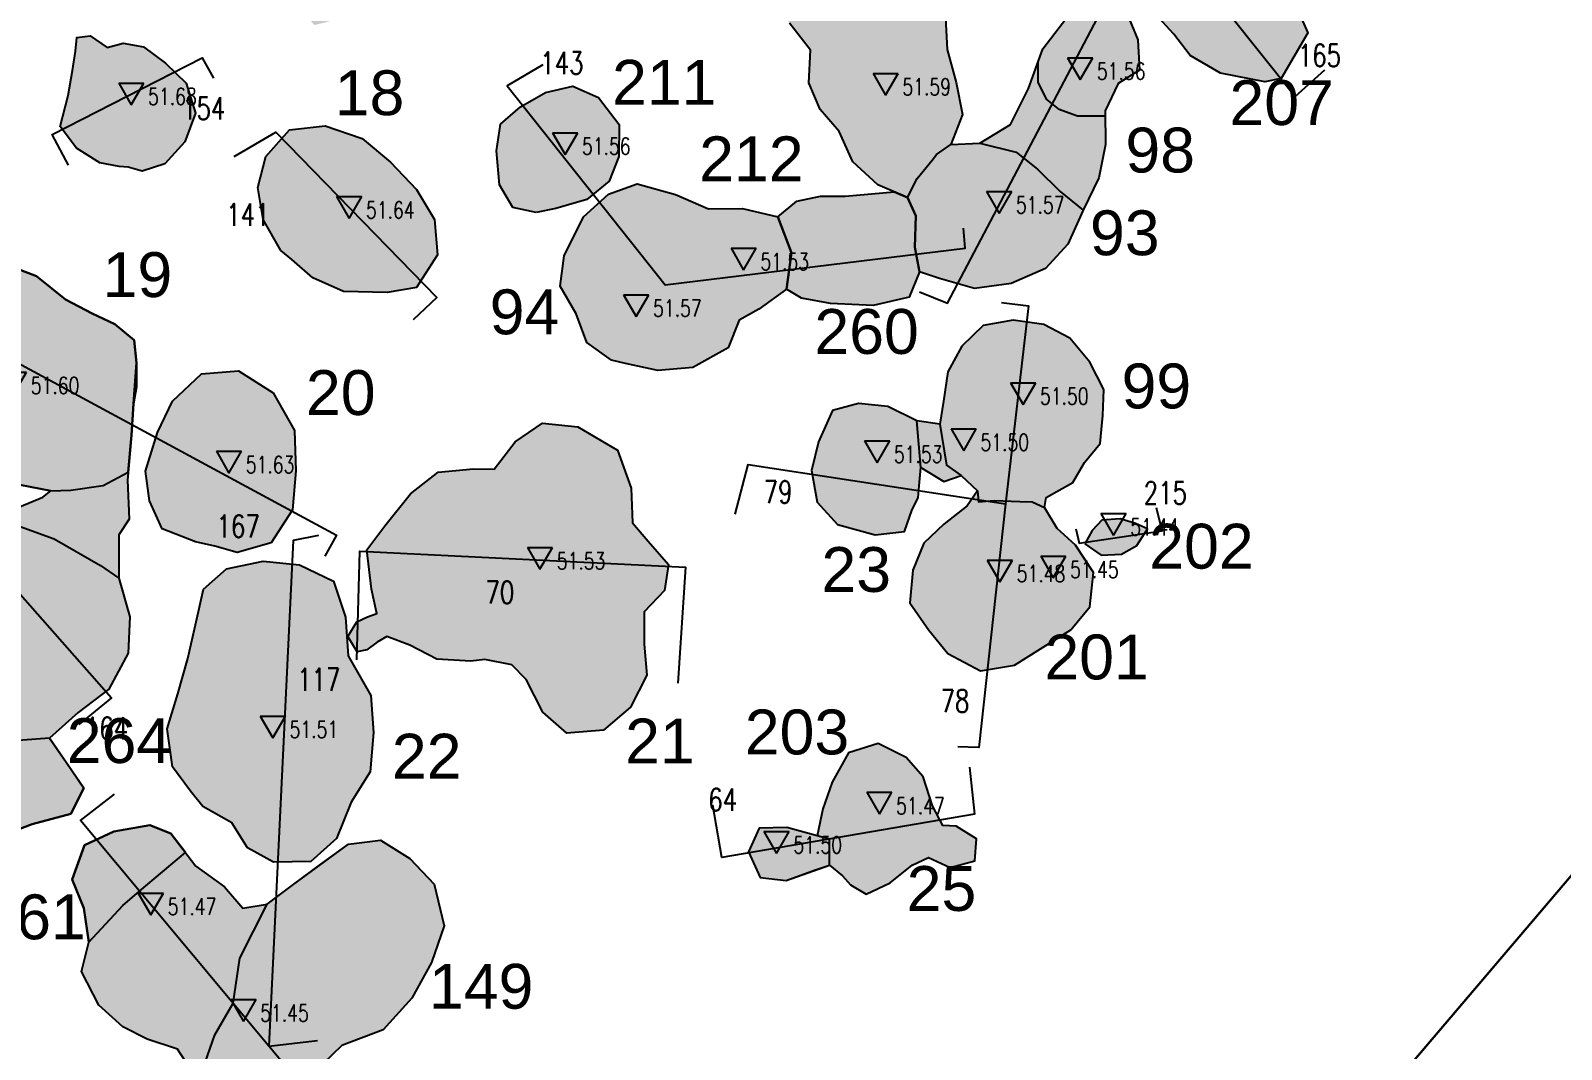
# Model space of a CAD drawing. Header units: millimetres. Extents: x 4462692 to 4462814, y 5793999 to 5794154.
# Drawn here: x 4462763.55 to 4462777.22, y 5794125.68 to 5794134.77 of the extents above; entities that cross this region are included whole.
import ezdxf

# ---------------------------------------------------------------- set-up
doc = ezdxf.new("R2010")
doc.units = ezdxf.units.MM
for name, color, linetype in [('00ProfilNr', 5, 'Continuous'), ('Befunde', 36, 'Continuous'), ('Befundnummern', 36, 'Continuous'), ('Flächengrenzen', 1, 'Continuous'), ('Gruben', 252, 'Continuous'), ('HÖHEN', 7, 'Continuous'), ('Pfosten', 254, 'Continuous'), ('Profile', 160, 'Continuous')]:
    doc.layers.add(name, color=color, linetype=linetype)
doc.styles.add('ROMANS', font='ROMANS.shx', dxfattribs={"width": 0.75})
doc.styles.get("Standard").update_dxf_attribs({"font": 'arial.ttf'})

# ---------------------------------------------------------------- blocks, each defined once
blk = doc.blocks.new('HP_FERTIG_OBERKANTE')
for p, q in [((-0.075, 0.1299), (0.075, 0.1299)), ((-0.075, 0.1299), (0, 0)), ((0, 0), (0.075, 0.1299))]:
    blk.add_line(p, q)
at = {"style": 'ROMANS', "width": 0.75}
blk.add_attdef('HÖHE', (0.1, 0), '', height=0.1, dxfattribs=at)

msp = doc.modelspace()

# ---------------------------------------------------------------- hatches: boundary and pattern name
at = {"layer": 'Gruben'}
h = msp.add_hatch(color=256, dxfattribs=at)
h.dxf.hatch_style = 1
h.paths.add_polyline_path([(4462764.343, 5794133.556), (4462764.17, 5794133.589), (4462763.962, 5794133.719), (4462763.816, 5794133.912), (4462763.887, 5794134.188), (4462763.925, 5794134.413), (4462763.952, 5794134.584), (4462763.965, 5794134.706), (4462764.083, 5794134.72), (4462764.236, 5794134.617), (4462764.378, 5794134.655), (4462764.559, 5794134.623), (4462764.756, 5794134.476), (4462764.94, 5794134.299), (4462765.025, 5794134.032), (4462764.929, 5794133.775), (4462764.749, 5794133.579), (4462764.547, 5794133.513), (4462764.424, 5794133.55)])
h.paths.add_polyline_path([(4462765.656, 5794135.146), (4462765.416, 5794135.224), (4462765.26, 5794135.398), (4462765.192, 5794135.73), (4462765.144, 5794136.126), (4462765.24, 5794136.44), (4462765.451, 5794136.658), (4462765.728, 5794136.804), (4462766.048, 5794136.874), (4462766.365, 5794136.881), (4462766.688, 5794136.745), (4462766.855, 5794136.483), (4462766.993, 5794136.263), (4462766.856, 5794136.022), (4462766.538, 5794135.908), (4462766.452, 5794135.733), (4462766.641, 5794135.507), (4462766.783, 5794135.357), (4462766.576, 5794135.066), (4462766.362, 5794134.887), (4462766.087, 5794134.817), (4462765.857, 5794135.061)])
h.paths.add_polyline_path([(4462764.757, 5794137.115), (4462764.48, 5794137.183), (4462764.197, 5794137.293), (4462763.98, 5794137.425), (4462764.062, 5794137.627), (4462764.079, 5794137.886), (4462764.279, 5794138.135), (4462764.542, 5794138.187), (4462764.702, 5794138.391), (4462764.945, 5794138.359), (4462765.198, 5794138.158), (4462765.385, 5794138.244), (4462765.479, 5794138.113), (4462765.464, 5794137.862), (4462765.704, 5794137.953), (4462765.877, 5794137.841), (4462765.936, 5794137.593), (4462765.768, 5794137.487), (4462765.486, 5794137.408), (4462765.268, 5794137.203), (4462765.075, 5794137.052), (4462764.857, 5794137.088)])
h.paths.add_polyline_path([(4462768.064, 5794133.146), (4462767.857, 5794133.191), (4462767.737, 5794133.393), (4462767.71, 5794133.694), (4462767.747, 5794133.932), (4462767.926, 5794134.087), (4462768.148, 5794134.216), (4462768.393, 5794134.272), (4462768.621, 5794134.17), (4462768.806, 5794133.931), (4462768.802, 5794133.646), (4462768.716, 5794133.424), (4462768.517, 5794133.261), (4462768.239, 5794133.182)])
h.paths.add_polyline_path([(4462768.736, 5794131.829), (4462768.517, 5794131.986), (4462768.421, 5794132.241), (4462768.279, 5794132.489), (4462768.314, 5794132.759), (4462768.488, 5794133.105), (4462768.711, 5794133.31), (4462768.966, 5794133.401), (4462769.308, 5794133.307), (4462769.604, 5794133.177), (4462769.908, 5794133.181), (4462770.222, 5794133.107), (4462770.345, 5794132.786), (4462770.298, 5794132.462), (4462770.053, 5794132.283), (4462769.876, 5794132.184), (4462769.78, 5794131.938), (4462769.464, 5794131.762), (4462769.151, 5794131.737), (4462768.863, 5794131.797)])
h.paths.add_polyline_path([(4462770.222, 5794133.107), (4462770.393, 5794133.246), (4462770.604, 5794133.29), (4462770.823, 5794133.29), (4462771.26, 5794133.33), (4462771.378, 5794133.28), (4462771.455, 5794133.116), (4462771.445, 5794132.835), (4462771.486, 5794132.615), (4462771.394, 5794132.389), (4462771.072, 5794132.315), (4462770.693, 5794132.332), (4462770.432, 5794132.38), (4462770.298, 5794132.462), (4462770.345, 5794132.786)])
h = msp.add_hatch(color=256, dxfattribs=at)
h.dxf.hatch_style = 1
h.paths.add_polyline_path([(4462773.758, 5794134.735), (4462773.554, 5794134.957), (4462773.434, 5794135.226), (4462773.345, 5794135.538), (4462773.163, 5794135.748), (4462772.962, 5794135.929), (4462772.927, 5794136.221), (4462773.014, 5794136.57), (4462773.188, 5794136.855), (4462773.392, 5794137.133), (4462773.588, 5794137.288), (4462773.834, 5794137.249), (4462773.911, 5794136.991), (4462773.837, 5794136.66), (4462773.72, 5794136.393), (4462773.632, 5794136.105), (4462773.584, 5794135.886), (4462773.835, 5794135.803), (4462774.114, 5794135.721), (4462774.368, 5794135.642), (4462774.684, 5794135.35), (4462774.952, 5794134.748), (4462774.714, 5794134.339), (4462774.568, 5794134.311), (4462774.174, 5794134.389), (4462773.902, 5794134.545)])
h = msp.add_hatch(color=256, dxfattribs=at)
h.dxf.hatch_style = 1
h.paths.add_polyline_path([(4462771.378, 5794133.28), (4462771.467, 5794133.448), (4462771.599, 5794133.613), (4462771.637, 5794133.661), (4462771.765, 5794133.751), (4462772.024, 5794133.762), (4462772.35, 5794133.683), (4462772.54, 5794133.533), (4462772.742, 5794133.332), (4462772.946, 5794133.167), (4462772.809, 5794132.864), (4462772.611, 5794132.645), (4462772.304, 5794132.511), (4462771.977, 5794132.466), (4462771.664, 5794132.555), (4462771.486, 5794132.615), (4462771.469, 5794132.709), (4462771.445, 5794132.835), (4462771.455, 5794133.116)], flags=17)
h.paths.add_polyline_path([(4462771.378, 5794133.28), (4462771.116, 5794133.391), (4462770.892, 5794133.596), (4462770.77, 5794133.867), (4462770.599, 5794134.063), (4462770.499, 5794134.302), (4462770.515, 5794134.592), (4462770.326, 5794134.834), (4462770.2, 5794135.003), (4462770.324, 5794135.273), (4462770.589, 5794135.409), (4462770.884, 5794135.502), (4462771.159, 5794135.469), (4462771.491, 5794135.32), (4462771.665, 5794135.219), (4462771.72, 5794134.881), (4462771.733, 5794134.6), (4462771.813, 5794134.305), (4462771.87, 5794134.019), (4462771.765, 5794133.751), (4462772.024, 5794133.762), (4462772.298, 5794133.931), (4462772.459, 5794134.25), (4462772.588, 5794134.605), (4462772.801, 5794134.885), (4462773.061, 5794135.14), (4462773.323, 5794134.959), (4462773.434, 5794134.686), (4462773.449, 5794134.414), (4462773.261, 5794134.297), (4462773.144, 5794134.051), (4462773.146, 5794133.751), (4462773.087, 5794133.454), (4462772.946, 5794133.167), (4462772.809, 5794132.864), (4462772.611, 5794132.645), (4462772.304, 5794132.511), (4462771.977, 5794132.466), (4462771.664, 5794132.555), (4462771.486, 5794132.615), (4462771.445, 5794132.835), (4462771.455, 5794133.116)])
h = msp.add_hatch(color=256, dxfattribs=at)
h.dxf.hatch_style = 1
h.paths.add_polyline_path([(4462771.378, 5794133.28), (4462771.467, 5794133.448), (4462771.599, 5794133.613), (4462771.637, 5794133.661), (4462771.765, 5794133.751), (4462772.024, 5794133.762), (4462772.35, 5794133.683), (4462772.54, 5794133.533), (4462772.742, 5794133.332), (4462772.946, 5794133.167), (4462772.809, 5794132.864), (4462772.611, 5794132.645), (4462772.304, 5794132.511), (4462771.977, 5794132.466), (4462771.664, 5794132.555), (4462771.486, 5794132.615), (4462771.469, 5794132.709), (4462771.445, 5794132.835), (4462771.455, 5794133.116)], flags=17)
h.paths.add_polyline_path([(4462771.378, 5794133.28), (4462771.116, 5794133.391), (4462770.892, 5794133.596), (4462770.77, 5794133.867), (4462770.599, 5794134.063), (4462770.499, 5794134.302), (4462770.515, 5794134.592), (4462770.326, 5794134.834), (4462770.2, 5794135.003), (4462770.324, 5794135.273), (4462770.589, 5794135.409), (4462770.884, 5794135.502), (4462771.159, 5794135.469), (4462771.491, 5794135.32), (4462771.665, 5794135.219), (4462771.72, 5794134.881), (4462771.733, 5794134.6), (4462771.813, 5794134.305), (4462771.87, 5794134.019), (4462771.765, 5794133.751), (4462772.024, 5794133.762), (4462772.298, 5794133.931), (4462772.459, 5794134.25), (4462772.588, 5794134.605), (4462772.801, 5794134.885), (4462773.061, 5794135.14), (4462773.323, 5794134.959), (4462773.434, 5794134.686), (4462773.449, 5794134.414), (4462773.261, 5794134.297), (4462773.144, 5794134.051), (4462773.146, 5794133.751), (4462773.087, 5794133.454), (4462772.946, 5794133.167), (4462772.809, 5794132.864), (4462772.611, 5794132.645), (4462772.304, 5794132.511), (4462771.977, 5794132.466), (4462771.664, 5794132.555), (4462771.486, 5794132.615), (4462771.445, 5794132.835), (4462771.455, 5794133.116)])
h = msp.add_hatch(color=256, dxfattribs=at)
h.dxf.hatch_style = 1
h.paths.add_polyline_path([(4462762.965, 5794128.332), (4462762.641, 5794128.353), (4462762.288, 5794128.363), (4462761.962, 5794128.454), (4462761.633, 5794128.374), (4462761.512, 5794128.077), (4462761.4, 5794127.719), (4462761.374, 5794127.386), (4462761.437, 5794127.02), (4462761.626, 5794126.751), (4462761.783, 5794126.808), (4462762.177, 5794126.44), (4462762.459, 5794126.514), (4462762.743, 5794126.681), (4462763.034, 5794126.943), (4462763.322, 5794127.189), (4462763.241, 5794127.569), (4462763.565, 5794127.69), (4462763.911, 5794127.782), (4462764.027, 5794128.012), (4462763.722, 5794128.457), (4462763.363, 5794128.43)])
h.paths.add_polyline_path([(4462760.946, 5794128.182), (4462760.666, 5794128.152), (4462760.359, 5794128.082), (4462760.094, 5794128.169), (4462759.98, 5794128.42), (4462759.956, 5794128.69), (4462759.679, 5794128.864), (4462759.493, 5794129.165), (4462759.482, 5794129.464), (4462759.663, 5794129.817), (4462759.924, 5794130.042), (4462760.25, 5794130.199), (4462760.523, 5794130.208), (4462760.787, 5794130.006), (4462760.947, 5794129.768), (4462761.07, 5794129.5), (4462761.259, 5794129.283), (4462761.284, 5794128.985), (4462761.241, 5794128.715), (4462761.24, 5794128.452), (4462761.106, 5794128.248)])
h.paths.add_polyline_path([(4462758.992, 5794128.854), (4462758.704, 5794128.823), (4462758.406, 5794128.799), (4462758.06, 5794128.805), (4462757.823, 5794129.005), (4462757.734, 5794129.289), (4462757.701, 5794129.6), (4462757.678, 5794129.883), (4462757.762, 5794130.213), (4462758.003, 5794130.43), (4462758.329, 5794130.498), (4462758.633, 5794130.359), (4462758.846, 5794130.112), (4462759.038, 5794129.843), (4462759.205, 5794129.628), (4462759.207, 5794129.295), (4462759.204, 5794129.026), (4462759.101, 5794128.888)])
h.paths.add_polyline_path([(4462757.99, 5794130.852), (4462757.8, 5794131.03), (4462757.691, 5794131.299), (4462757.789, 5794131.608), (4462757.948, 5794131.89), (4462758.194, 5794132.063), (4462758.476, 5794132.115), (4462758.708, 5794131.931), (4462758.897, 5794131.773), (4462759.047, 5794131.579), (4462758.905, 5794131.33), (4462758.766, 5794131.027), (4462758.662, 5794130.839), (4462758.802, 5794130.699), (4462758.612, 5794130.573), (4462758.371, 5794130.659), (4462758.147, 5794130.766)])
h.paths.add_polyline_path([(4462761.247, 5794133.529), (4462761.417, 5794133.376), (4462761.265, 5794133.267), (4462761.332, 5794133.006), (4462761.514, 5794132.866), (4462761.691, 5794132.806), (4462761.668, 5794132.53), (4462761.52, 5794132.299), (4462761.373, 5794132.15), (4462761.224, 5794132.047), (4462761.014, 5794132.139), (4462760.76, 5794131.984), (4462760.742, 5794131.755), (4462760.646, 5794131.592), (4462760.312, 5794131.585), (4462760.052, 5794131.595), (4462759.767, 5794131.747), (4462759.575, 5794131.87), (4462759.376, 5794131.929), (4462759.29, 5794132.007), (4462759.188, 5794132.28), (4462759.169, 5794132.609), (4462759.3, 5794132.874), (4462759.475, 5794133.053), (4462759.326, 5794133.296), (4462759.195, 5794133.448), (4462759.415, 5794133.628), (4462759.63, 5794133.756), (4462759.843, 5794133.799), (4462760.147, 5794133.801), (4462760.704, 5794133.78)])
h = msp.add_hatch(color=256, dxfattribs=at)
h.dxf.hatch_style = 1
h.paths.add_polyline_path([(4462771.378, 5794133.28), (4462771.467, 5794133.448), (4462771.599, 5794133.613), (4462771.637, 5794133.661), (4462771.765, 5794133.751), (4462772.024, 5794133.762), (4462772.35, 5794133.683), (4462772.54, 5794133.533), (4462772.742, 5794133.332), (4462772.946, 5794133.167), (4462772.809, 5794132.864), (4462772.611, 5794132.645), (4462772.304, 5794132.511), (4462771.977, 5794132.466), (4462771.664, 5794132.555), (4462771.486, 5794132.615), (4462771.469, 5794132.709), (4462771.445, 5794132.835), (4462771.455, 5794133.116)])
h = msp.add_hatch(color=256, dxfattribs=at)
h.dxf.hatch_style = 1
h.paths.add_polyline_path([(4462763.732, 5794130.662), (4462763.363, 5794130.734), (4462763.042, 5794130.914), (4462762.721, 5794131.063), (4462762.532, 5794131.32), (4462762.626, 5794131.614), (4462762.767, 5794131.888), (4462762.872, 5794132.108), (4462762.944, 5794132.325), (4462763.102, 5794132.449), (4462763.286, 5794132.698), (4462763.604, 5794132.578), (4462763.864, 5794132.369), (4462764.103, 5794132.244), (4462764.304, 5794132.15), (4462764.477, 5794132.005), (4462764.499, 5794131.804), (4462764.498, 5794131.589), (4462764.472, 5794131.44), (4462764.453, 5794131.16), (4462764.418, 5794130.759), (4462764.433, 5794130.409), (4462764.339, 5794130.271), (4462764.339, 5794129.885), (4462764.438, 5794129.539), (4462764.422, 5794129.216), (4462764.25, 5794128.893), (4462763.977, 5794128.686), (4462763.722, 5794128.457), (4462763.871, 5794128.242), (4462764.027, 5794128.012), (4462763.911, 5794127.782), (4462763.565, 5794127.69), (4462763.241, 5794127.569), (4462763.285, 5794127.366), (4462763.322, 5794127.189), (4462763.034, 5794126.943), (4462762.743, 5794126.681), (4462762.459, 5794126.514), (4462762.177, 5794126.44), (4462761.954, 5794126.661), (4462761.783, 5794126.808), (4462761.626, 5794126.751), (4462761.437, 5794127.02), (4462761.374, 5794127.386), (4462761.4, 5794127.719), (4462761.512, 5794128.077), (4462761.633, 5794128.374), (4462761.962, 5794128.454), (4462762.288, 5794128.363), (4462762.641, 5794128.353), (4462762.965, 5794128.332), (4462763.036, 5794128.517), (4462762.881, 5794128.786), (4462762.732, 5794129.028), (4462762.516, 5794128.891), (4462762.456, 5794128.643), (4462762.179, 5794128.686), (4462761.879, 5794128.828), (4462761.64, 5794129.102), (4462761.411, 5794129.29), (4462761.212, 5794129.542), (4462761.178, 5794129.848), (4462761.091, 5794129.831), (4462760.992, 5794129.861), (4462761.016, 5794129.953), (4462761.179, 5794129.894), (4462761.343, 5794129.951), (4462761.577, 5794130.162), (4462761.851, 5794130.416), (4462762.166, 5794130.457), (4462762.531, 5794130.495), (4462762.861, 5794130.392), (4462763.144, 5794130.444), (4462763.453, 5794130.521), (4462763.662, 5794130.605)])
h = msp.add_hatch(color=256, dxfattribs=at)
h.dxf.hatch_style = 1
h.paths.add_polyline_path([(4462764.981, 5794127.983), (4462764.82, 5794128.2), (4462764.77, 5794128.539), (4462764.867, 5794128.853), (4462764.955, 5794129.167), (4462765.031, 5794129.495), (4462765.097, 5794129.785), (4462765.3, 5794129.967), (4462765.627, 5794130.035), (4462765.951, 5794130.002), (4462766.256, 5794129.858), (4462766.362, 5794129.537), (4462766.388, 5794129.192), (4462766.588, 5794128.838), (4462766.613, 5794128.507), (4462766.584, 5794128.157), (4462766.414, 5794127.885), (4462766.284, 5794127.562), (4462766.054, 5794127.358), (4462765.719, 5794127.351), (4462765.489, 5794127.479), (4462765.347, 5794127.701), (4462765.091, 5794127.846)])
h.paths.add_polyline_path([(4462767.481, 5794129.142), (4462767.177, 5794129.16), (4462766.936, 5794129.287), (4462766.732, 5794129.364), (4462766.647, 5794129.313), (4462766.553, 5794129.246), (4462766.466, 5794129.228), (4462766.385, 5794129.364), (4462766.464, 5794129.494), (4462766.56, 5794129.54), (4462766.643, 5794129.568), (4462766.594, 5794129.787), (4462766.553, 5794130.136), (4462766.714, 5794130.351), (4462766.943, 5794130.636), (4462767.191, 5794130.829), (4462767.506, 5794130.859), (4462767.69, 5794130.857), (4462767.876, 5794131.1), (4462768.12, 5794131.265), (4462768.437, 5794131.232), (4462768.792, 5794131.024), (4462768.912, 5794130.687), (4462768.926, 5794130.376), (4462769.064, 5794130.213), (4462769.247, 5794130.007), (4462769.21, 5794129.773), (4462769.029, 5794129.582), (4462769.028, 5794129.295), (4462769.053, 5794129.019), (4462768.908, 5794128.732), (4462768.666, 5794128.527), (4462768.34, 5794128.5), (4462768.125, 5794128.689), (4462767.975, 5794128.98), (4462767.848, 5794129.111), (4462767.607, 5794129.159)])
h.paths.add_polyline_path([(4462765.025, 5794130.209), (4462764.727, 5794130.325), (4462764.613, 5794130.573), (4462764.578, 5794130.837), (4462764.686, 5794131.184), (4462764.819, 5794131.462), (4462765.077, 5794131.706), (4462765.409, 5794131.734), (4462765.716, 5794131.536), (4462765.909, 5794131.202), (4462765.92, 5794130.84), (4462765.889, 5794130.494), (4462765.699, 5794130.2), (4462765.396, 5794130.113), (4462765.198, 5794130.169)])
h.paths.add_polyline_path([(4462764.424, 5794130.829), (4462764.453, 5794131.16), (4462764.472, 5794131.44), (4462764.499, 5794131.804), (4462764.477, 5794132.005), (4462764.304, 5794132.15), (4462764.103, 5794132.244), (4462763.864, 5794132.369), (4462763.604, 5794132.578), (4462763.286, 5794132.698), (4462763.102, 5794132.449), (4462762.944, 5794132.325), (4462762.872, 5794132.108), (4462762.767, 5794131.888), (4462762.626, 5794131.614), (4462762.532, 5794131.32), (4462762.721, 5794131.063), (4462763.042, 5794130.914), (4462763.363, 5794130.734), (4462763.732, 5794130.662), (4462763.91, 5794130.67), (4462764.2, 5794130.711)])
h = msp.add_hatch(color=256, dxfattribs=at)
h.dxf.hatch_style = 1
h.paths.add_polyline_path([(4462770.872, 5794127.15), (4462771.01, 5794127.066), (4462771.225, 5794127.165), (4462771.421, 5794127.323), (4462771.566, 5794127.391), (4462771.76, 5794127.304), (4462771.98, 5794127.362), (4462771.996, 5794127.559), (4462771.815, 5794127.672), (4462771.694, 5794127.678), (4462771.602, 5794127.853), (4462771.52, 5794128.112), (4462771.366, 5794128.285), (4462771.117, 5794128.41), (4462770.853, 5794128.325), (4462770.708, 5794128.064), (4462770.625, 5794127.825), (4462770.572, 5794127.587), (4462770.302, 5794127.66), (4462770.054, 5794127.655), (4462769.96, 5794127.442), (4462770.065, 5794127.214), (4462770.297, 5794127.188), (4462770.549, 5794127.279), (4462770.683, 5794127.325), (4462770.799, 5794127.229)])
h.paths.add_polyline_path([(4462772.617, 5794130.604), (4462772.856, 5794130.736), (4462772.958, 5794130.915), (4462773.099, 5794131.086), (4462773.124, 5794131.335), (4462773.131, 5794131.565), (4462773.006, 5794131.81), (4462772.827, 5794132.025), (4462772.597, 5794132.145), (4462772.323, 5794132.185), (4462772.056, 5794132.136), (4462771.865, 5794131.954), (4462771.738, 5794131.724), (4462771.7, 5794131.462), (4462771.668, 5794131.257), (4462771.463, 5794131.286), (4462771.203, 5794131.415), (4462770.943, 5794131.443), (4462770.71, 5794131.378), (4462770.584, 5794131.101), (4462770.522, 5794130.844), (4462770.573, 5794130.563), (4462770.754, 5794130.363), (4462771.09, 5794130.27), (4462771.353, 5794130.301), (4462771.421, 5794130.496), (4462771.474, 5794130.599), (4462771.484, 5794130.706), (4462771.499, 5794130.871), (4462771.704, 5794130.745), (4462771.859, 5794130.799), (4462772.003, 5794130.662), (4462771.911, 5794130.53), (4462771.705, 5794130.366), (4462771.524, 5794130.197), (4462771.427, 5794129.954), (4462771.4, 5794129.665), (4462771.569, 5794129.421), (4462771.74, 5794129.211), (4462772.032, 5794129.057), (4462772.333, 5794129.109), (4462772.566, 5794129.253), (4462772.836, 5794129.423), (4462773.007, 5794129.627), (4462773.04, 5794129.933), (4462772.878, 5794130.178), (4462772.716, 5794130.328), (4462772.602, 5794130.515)])
h = msp.add_hatch(color=256, dxfattribs=at)
h.dxf.hatch_style = 1
h.paths.add_polyline_path([(4462764.375, 5794125.883), (4462764.161, 5794126.076), (4462764.006, 5794126.376), (4462764.072, 5794126.637), (4462764.026, 5794126.941), (4462763.922, 5794127.195), (4462764.033, 5794127.501), (4462764.294, 5794127.624), (4462764.617, 5794127.68), (4462764.803, 5794127.606), (4462765.028, 5794127.314), (4462765.282, 5794127.132), (4462765.448, 5794126.941), (4462765.663, 5794126.975), (4462765.891, 5794127.145), (4462766.142, 5794127.333), (4462766.391, 5794127.512), (4462766.675, 5794127.546), (4462766.938, 5794127.384), (4462767.155, 5794127.154), (4462767.245, 5794126.783), (4462767.13, 5794126.456), (4462766.956, 5794126.139), (4462766.7, 5794125.854), (4462766.331, 5794125.717), (4462766.077, 5794125.473), (4462765.927, 5794125.186), (4462765.587, 5794125.09), (4462765.257, 5794125.169), (4462765.052, 5794125.395), (4462764.863, 5794125.682), (4462764.593, 5794125.772)])
h.paths.add_polyline_path([(4462764.934, 5794127.436), (4462764.803, 5794127.606), (4462764.617, 5794127.68), (4462764.294, 5794127.624), (4462764.033, 5794127.501), (4462763.922, 5794127.195), (4462764.026, 5794126.941), (4462764.072, 5794126.637), (4462764.376, 5794126.964), (4462764.525, 5794127.092)], flags=17)
h = msp.add_hatch(color=256, dxfattribs=at)
h.dxf.hatch_style = 1
h.paths.add_polyline_path([(4462764.934, 5794127.436), (4462764.803, 5794127.606), (4462764.617, 5794127.68), (4462764.294, 5794127.624), (4462764.033, 5794127.501), (4462763.922, 5794127.195), (4462764.026, 5794126.941), (4462764.072, 5794126.637), (4462764.376, 5794126.964), (4462764.525, 5794127.092)])
h = msp.add_hatch(color=256, dxfattribs=at)
h.dxf.hatch_style = 1
h.paths.add_polyline_path([(4462758.09, 5794122.679), (4462758.037, 5794122.885), (4462758.049, 5794123.169), (4462758.14, 5794123.435), (4462758.286, 5794123.578), (4462758.548, 5794123.607), (4462758.826, 5794123.611), (4462759.106, 5794123.521), (4462759.29, 5794123.325), (4462759.398, 5794123.009), (4462759.429, 5794122.757), (4462759.413, 5794122.43), (4462759.193, 5794122.229), (4462758.865, 5794122.3), (4462758.597, 5794122.364), (4462758.404, 5794122.444), (4462758.223, 5794122.545)])
h.paths.add_polyline_path([(4462757.059, 5794123.908), (4462756.863, 5794124.031), (4462756.749, 5794124.279), (4462756.637, 5794124.558), (4462756.753, 5794124.782), (4462756.957, 5794124.895), (4462757.195, 5794125.013), (4462757.435, 5794125.013), (4462757.697, 5794124.866), (4462757.9, 5794124.629), (4462757.979, 5794124.397), (4462758.009, 5794124.075), (4462757.897, 5794123.848), (4462757.709, 5794123.729), (4462757.398, 5794123.699), (4462757.239, 5794123.809)])
h.paths.add_polyline_path([(4462761.95, 5794123.371), (4462762.099, 5794123.63), (4462762.264, 5794123.889), (4462762.482, 5794124.037), (4462762.72, 5794124.175), (4462763.051, 5794124.163), (4462763.317, 5794124.024), (4462763.549, 5794123.775), (4462763.546, 5794123.474), (4462763.598, 5794123.146), (4462763.557, 5794122.839), (4462763.333, 5794122.599), (4462763.018, 5794122.433), (4462762.628, 5794122.575), (4462762.329, 5794122.681), (4462762.067, 5794122.933), (4462761.973, 5794123.161)])
h.paths.add_polyline_path([(4462763.141, 5794124.848), (4462763.343, 5794124.995), (4462763.592, 5794125.143), (4462763.936, 5794125.17), (4462764.169, 5794124.941), (4462764.298, 5794124.668), (4462764.35, 5794124.331), (4462764.251, 5794124.054), (4462764.009, 5794123.965), (4462763.8, 5794124.161), (4462763.662, 5794124.073), (4462763.428, 5794124.229), (4462763.242, 5794124.44), (4462763.141, 5794124.674)])
h.paths.add_polyline_path([(4462764.293, 5794123.241), (4462764.446, 5794123.421), (4462764.511, 5794123.656), (4462764.489, 5794123.838), (4462764.619, 5794123.888), (4462764.768, 5794123.801), (4462764.992, 5794123.811), (4462765.219, 5794123.882), (4462765.31, 5794124.081), (4462765.523, 5794123.961), (4462765.57, 5794123.711), (4462765.508, 5794123.461), (4462765.663, 5794123.295), (4462765.951, 5794123.273), (4462765.96, 5794123.031), (4462765.808, 5794122.797), (4462765.567, 5794122.56), (4462765.335, 5794122.385), (4462764.998, 5794122.375), (4462764.691, 5794122.538), (4462764.471, 5794122.762), (4462764.245, 5794122.71), (4462764.077, 5794122.714), (4462764.038, 5794122.918), (4462764.166, 5794123.083)])
h.paths.add_polyline_path([(4462765.359, 5794126.094), (4462765.419, 5794126.496), (4462765.663, 5794126.975), (4462765.891, 5794127.145), (4462766.391, 5794127.512), (4462766.675, 5794127.546), (4462766.938, 5794127.384), (4462767.155, 5794127.154), (4462767.245, 5794126.783), (4462767.13, 5794126.456), (4462766.956, 5794126.139), (4462766.7, 5794125.854), (4462766.331, 5794125.717), (4462766.077, 5794125.473), (4462766.001, 5794125.327), (4462765.927, 5794125.186), (4462765.587, 5794125.09), (4462765.257, 5794125.169), (4462765.052, 5794125.395), (4462765.197, 5794125.812), (4462765.359, 5794126.094)])
at = {"layer": 'Pfosten'}
h = msp.add_hatch(color=256, dxfattribs=at)
h.dxf.hatch_style = 1
h.paths.add_polyline_path([(4462765.787, 5794132.805), (4462765.629, 5794133.082), (4462765.58, 5794133.367), (4462765.653, 5794133.645), (4462765.863, 5794133.883), (4462766.181, 5794133.919), (4462766.512, 5794133.805), (4462766.764, 5794133.595), (4462766.996, 5794133.35), (4462767.157, 5794133.082), (4462767.185, 5794132.768), (4462766.998, 5794132.477), (4462766.736, 5794132.433), (4462766.346, 5794132.441), (4462766.07, 5794132.562), (4462765.885, 5794132.725)])
h = msp.add_hatch(color=256, dxfattribs=at)
h.dxf.hatch_style = 1
h.paths.add_polyline_path([(4462772.963, 5794130.189), (4462773.107, 5794130.088), (4462773.29, 5794130.098), (4462773.425, 5794130.174), (4462773.521, 5794130.323), (4462773.414, 5794130.371), (4462773.279, 5794130.414), (4462773.113, 5794130.4), (4462773.028, 5794130.308)])

# ---------------------------------------------------------------- linework, layer by layer
at = {"layer": 'Befunde'}
for points, elevation in [([(4462772.544, 5794134.484), (4462772.544, 5794134.305), (4462772.619, 5794134.154), (4462772.724, 5794134.071), (4462772.897, 5794134.007), (4462773.135, 5794134.007)], 51.719), ([(4462772.024, 5794133.762), (4462772.35, 5794133.683), (4462772.54, 5794133.533), (4462772.742, 5794133.332), (4462772.946, 5794133.167)], 51.703), ([(4462762.861, 5794130.392), (4462763.393, 5794130.367), (4462763.763, 5794130.234), (4462764.177, 5794129.998), (4462764.339, 5794129.885)], 51.706)]:
    msp.add_lwpolyline(points, dxfattribs=dict(at, elevation=elevation))
for points, elevation in [([(4462771.378, 5794133.28), (4462771.467, 5794133.448), (4462771.599, 5794133.613), (4462771.637, 5794133.661), (4462771.765, 5794133.751), (4462772.024, 5794133.762), (4462772.35, 5794133.683), (4462772.54, 5794133.533), (4462772.742, 5794133.332), (4462772.946, 5794133.167), (4462772.809, 5794132.864), (4462772.611, 5794132.645), (4462772.304, 5794132.511), (4462771.977, 5794132.466), (4462771.664, 5794132.555), (4462771.486, 5794132.615), (4462771.469, 5794132.709), (4462771.445, 5794132.835), (4462771.455, 5794133.116)], 51.641), ([(4462764.424, 5794130.829), (4462764.453, 5794131.16), (4462764.472, 5794131.44), (4462764.499, 5794131.804), (4462764.477, 5794132.005), (4462764.304, 5794132.15), (4462764.103, 5794132.244), (4462763.864, 5794132.369), (4462763.604, 5794132.578), (4462763.286, 5794132.698), (4462763.102, 5794132.449), (4462762.944, 5794132.325), (4462762.872, 5794132.108), (4462762.767, 5794131.888), (4462762.626, 5794131.614), (4462762.532, 5794131.32), (4462762.721, 5794131.063), (4462763.042, 5794130.914), (4462763.363, 5794130.734), (4462763.732, 5794130.662), (4462763.91, 5794130.67), (4462764.2, 5794130.711)], 51.745), ([(4462772.003, 5794130.662), (4462772.012, 5794130.565), (4462772.153, 5794130.577), (4462772.382, 5794130.569), (4462772.491, 5794130.565), (4462772.602, 5794130.515), (4462772.617, 5794130.604), (4462772.856, 5794130.736), (4462772.958, 5794130.915), (4462773.099, 5794131.086), (4462773.124, 5794131.335), (4462773.131, 5794131.565), (4462773.006, 5794131.81), (4462772.827, 5794132.025), (4462772.597, 5794132.145), (4462772.323, 5794132.185), (4462772.056, 5794132.136), (4462771.865, 5794131.954), (4462771.738, 5794131.724), (4462771.7, 5794131.462), (4462771.668, 5794131.257), (4462771.726, 5794130.891), (4462771.859, 5794130.799), (4462772.003, 5794130.662)], 51.639), ([(4462771.499, 5794130.871), (4462771.463, 5794131.286), (4462771.203, 5794131.415), (4462770.943, 5794131.443), (4462770.71, 5794131.378), (4462770.584, 5794131.101), (4462770.522, 5794130.844), (4462770.573, 5794130.563), (4462770.754, 5794130.363), (4462771.09, 5794130.27), (4462771.353, 5794130.301), (4462771.421, 5794130.496), (4462771.474, 5794130.599), (4462771.484, 5794130.706)], 51.653), ([(4462762.965, 5794128.332), (4462762.641, 5794128.353), (4462762.288, 5794128.363), (4462761.962, 5794128.454), (4462761.633, 5794128.374), (4462761.512, 5794128.077), (4462761.4, 5794127.719), (4462761.374, 5794127.386), (4462761.437, 5794127.02), (4462761.626, 5794126.751), (4462761.783, 5794126.808), (4462762.177, 5794126.44), (4462762.459, 5794126.514), (4462762.743, 5794126.681), (4462763.034, 5794126.943), (4462763.322, 5794127.189), (4462763.241, 5794127.569), (4462763.565, 5794127.69), (4462763.911, 5794127.782), (4462764.027, 5794128.012), (4462763.722, 5794128.457), (4462763.363, 5794128.43), (4462762.965, 5794128.332)], 51.668), ([(4462764.934, 5794127.436), (4462764.803, 5794127.606), (4462764.617, 5794127.68), (4462764.294, 5794127.624), (4462764.033, 5794127.501), (4462763.922, 5794127.195), (4462764.026, 5794126.941), (4462764.072, 5794126.637), (4462764.376, 5794126.964), (4462764.525, 5794127.092), (4462764.934, 5794127.436)], 51.59), ([(4462770.065, 5794127.214), (4462770.297, 5794127.188), (4462770.683, 5794127.325), (4462770.683, 5794127.557), (4462770.572, 5794127.587), (4462770.302, 5794127.66), (4462770.054, 5794127.655), (4462769.96, 5794127.442)], 51.586), ([(4462765.359, 5794126.094), (4462765.419, 5794126.496), (4462765.663, 5794126.975), (4462765.891, 5794127.145), (4462766.391, 5794127.512), (4462766.675, 5794127.546), (4462766.938, 5794127.384), (4462767.155, 5794127.154), (4462767.245, 5794126.783), (4462767.13, 5794126.456), (4462766.956, 5794126.139), (4462766.7, 5794125.854), (4462766.331, 5794125.717), (4462766.077, 5794125.473), (4462766.001, 5794125.327), (4462765.927, 5794125.186), (4462765.587, 5794125.09), (4462765.257, 5794125.169), (4462765.052, 5794125.395), (4462765.197, 5794125.812), (4462765.359, 5794126.094)], 51.59)]:
    msp.add_lwpolyline(points, close=True, dxfattribs=dict(at, elevation=elevation))
for points in [[(4462774.684, 5794135.35, 51.686), (4462774.952, 5794134.748, 51.687), (4462774.714, 5794134.339, 0.14), (4462774.568, 5794134.311, 51.656), (4462774.174, 5794134.389, 51.647), (4462773.902, 5794134.545, 51.658), (4462773.758, 5794134.735, 51.624), (4462773.554, 5794134.957, 51.639)], [(4462773.323, 5794134.959, 51.649), (4462773.434, 5794134.686, 51.679), (4462773.449, 5794134.414, 51.666), (4462773.261, 5794134.297, 51.67), (4462773.144, 5794134.051, 51.691), (4462773.146, 5794133.751, 51.694), (4462773.087, 5794133.454, 51.667), (4462772.946, 5794133.167, 51.661), (4462772.809, 5794132.864, 51.667), (4462772.611, 5794132.645, 51.652), (4462772.304, 5794132.511, 51.671), (4462771.977, 5794132.466, 51.655), (4462771.664, 5794132.555, 51.679), (4462771.486, 5794132.615, 51.681), (4462771.445, 5794132.835, 51.679), (4462771.455, 5794133.116, 51.676), (4462771.378, 5794133.28, 51.697), (4462771.116, 5794133.391, 51.72), (4462770.892, 5794133.596, 51.717), (4462770.77, 5794133.867, 51.731), (4462770.599, 5794134.063, 51.767), (4462770.499, 5794134.302, 51.758), (4462770.515, 5794134.592, 51.755), (4462770.326, 5794134.834, 51.763)], [(4462771.72, 5794134.881, 51.722), (4462771.733, 5794134.6, 51.71), (4462771.813, 5794134.305, 51.712), (4462771.87, 5794134.019, 51.69), (4462771.765, 5794133.751, 51.687), (4462772.024, 5794133.762, 51.703), (4462772.298, 5794133.931, 51.718), (4462772.459, 5794134.25, 51.712), (4462772.588, 5794134.605, 51.722), (4462772.801, 5794134.885, 51.698)], [(4462763.286, 5794132.698, 51.795), (4462763.604, 5794132.578, 51.789), (4462763.864, 5794132.369, 51.81), (4462764.103, 5794132.244, 51.78), (4462764.304, 5794132.15, 51.772), (4462764.477, 5794132.005, 51.766), (4462764.499, 5794131.804, 51.744), (4462764.498, 5794131.589, 51.758), (4462764.472, 5794131.44, 51.772), (4462764.453, 5794131.16, 51.764), (4462764.418, 5794130.759, 51.741), (4462764.433, 5794130.409, 51.742), (4462764.339, 5794130.271, 51.724), (4462764.339, 5794129.885, 51.729), (4462764.438, 5794129.539, 51.695), (4462764.422, 5794129.216, 51.695), (4462764.25, 5794128.893, 51.675), (4462763.977, 5794128.686, 51.659), (4462763.722, 5794128.457, 51.64), (4462763.871, 5794128.242, 51.637), (4462764.027, 5794128.012, 51.619), (4462763.911, 5794127.782, 51.624), (4462763.565, 5794127.69, 51.635), (4462763.241, 5794127.569, 51.643)], [(4462763.453, 5794130.521, 51.712), (4462763.662, 5794130.605, 51.717), (4462763.732, 5794130.662, 51.709), (4462763.363, 5794130.734, 51.721)], [(4462765.052, 5794125.395, 51.574), (4462764.863, 5794125.682, 51.582), (4462764.593, 5794125.772, 51.58), (4462764.375, 5794125.883, 51.572), (4462764.161, 5794126.076, 51.573), (4462764.006, 5794126.376, 51.593), (4462764.072, 5794126.637, 51.608), (4462764.026, 5794126.941, 51.621), (4462763.922, 5794127.195, 51.625), (4462764.033, 5794127.501, 51.611), (4462764.294, 5794127.624, 51.613), (4462764.617, 5794127.68, 51.617), (4462764.803, 5794127.606, 51.613), (4462765.028, 5794127.314, 51.593), (4462765.282, 5794127.132, 51.608), (4462765.448, 5794126.941, 51.591), (4462765.663, 5794126.975, 51.608), (4462765.891, 5794127.145, 51.619), (4462766.142, 5794127.333, 51.625), (4462766.391, 5794127.512, 51.651), (4462766.675, 5794127.546, 51.658), (4462766.938, 5794127.384, 51.666), (4462767.155, 5794127.154, 51.624), (4462767.245, 5794126.783, 51.62), (4462767.13, 5794126.456, 51.613), (4462766.956, 5794126.139, 51.607), (4462766.7, 5794125.854, 51.598), (4462766.331, 5794125.717, 51.601), (4462766.077, 5794125.473, 51.557)]]:
    msp.add_polyline3d(points, dxfattribs=at)
for points in [[(4462764.343, 5794133.556, 51.81), (4462764.17, 5794133.589, 51.827), (4462763.962, 5794133.719, 51.801), (4462763.816, 5794133.912, 51.835), (4462763.887, 5794134.188, 51.838), (4462763.925, 5794134.413, 51.835), (4462763.952, 5794134.584, 51.849), (4462763.965, 5794134.706, 51.861), (4462764.083, 5794134.72, 51.853), (4462764.236, 5794134.617, 51.851), (4462764.378, 5794134.655, 51.834), (4462764.559, 5794134.623, 51.839), (4462764.756, 5794134.476, 51.84), (4462764.94, 5794134.299, 51.827), (4462765.025, 5794134.032, 51.808), (4462764.929, 5794133.775, 51.826), (4462764.749, 5794133.579, 51.823), (4462764.547, 5794133.513, 51.826), (4462764.424, 5794133.55, 51.811)], [(4462768.064, 5794133.146, 51.674), (4462767.857, 5794133.191, 51.677), (4462767.737, 5794133.393, 51.685), (4462767.71, 5794133.694, 51.686), (4462767.747, 5794133.932, 51.696), (4462767.926, 5794134.087, 51.691), (4462768.148, 5794134.216, 51.691), (4462768.393, 5794134.272, 51.687), (4462768.621, 5794134.17, 51.668), (4462768.806, 5794133.931, 51.643), (4462768.802, 5794133.646, 51.631), (4462768.716, 5794133.424, 51.653), (4462768.517, 5794133.261, 51.643), (4462768.239, 5794133.182, 51.674)], [(4462765.787, 5794132.805, 51.815), (4462765.629, 5794133.082, 51.803), (4462765.58, 5794133.367, 51.787), (4462765.653, 5794133.645, 51.784), (4462765.863, 5794133.883, 51.797), (4462766.181, 5794133.919, 51.793), (4462766.512, 5794133.805, 51.791), (4462766.764, 5794133.595, 51.792), (4462766.996, 5794133.35, 51.793), (4462767.157, 5794133.082, 51.779), (4462767.185, 5794132.768, 51.775), (4462766.998, 5794132.477, 51.749), (4462766.736, 5794132.433, 51.784), (4462766.346, 5794132.441, 51.8), (4462766.07, 5794132.562, 51.801), (4462765.885, 5794132.725, 51.801)], [(4462768.736, 5794131.829, 51.675), (4462768.517, 5794131.986, 51.701), (4462768.421, 5794132.241, 51.682), (4462768.279, 5794132.489, 51.674), (4462768.314, 5794132.759, 51.649), (4462768.488, 5794133.105, 51.651), (4462768.711, 5794133.31, 51.66), (4462768.966, 5794133.401, 51.63), (4462769.308, 5794133.307, 51.625), (4462769.604, 5794133.177, 51.607), (4462769.908, 5794133.181, 51.623), (4462770.222, 5794133.107, 51.641), (4462770.345, 5794132.786, 51.682), (4462770.298, 5794132.462, 51.695), (4462770.053, 5794132.283, 51.693), (4462769.876, 5794132.184, 51.697), (4462769.78, 5794131.938, 51.703), (4462769.464, 5794131.762, 51.71), (4462769.151, 5794131.737, 51.667), (4462768.863, 5794131.797, 51.673)], [(4462770.222, 5794133.107, 51.641), (4462770.393, 5794133.246, 0.14), (4462770.604, 5794133.29, 0.14), (4462770.823, 5794133.29, 0.14), (4462771.26, 5794133.33, 51.707), (4462771.378, 5794133.28, 51.697), (4462771.455, 5794133.116, 51.676), (4462771.445, 5794132.835, 51.679), (4462771.486, 5794132.615, 51.681), (4462771.394, 5794132.389, 0.14), (4462771.072, 5794132.315, 0.14), (4462770.693, 5794132.332, 0.14), (4462770.432, 5794132.38, 0.14), (4462770.298, 5794132.462, 51.695), (4462770.345, 5794132.786, 51.682)], [(4462772.617, 5794130.604, 51.589), (4462772.856, 5794130.736, 51.585), (4462772.958, 5794130.915, 51.581), (4462773.099, 5794131.086, 51.578), (4462773.124, 5794131.335, 51.602), (4462773.131, 5794131.565, 51.607), (4462773.006, 5794131.81, 51.618), (4462772.827, 5794132.025, 51.62), (4462772.597, 5794132.145, 51.632), (4462772.323, 5794132.185, 51.628), (4462772.056, 5794132.136, 51.631), (4462771.865, 5794131.954, 51.634), (4462771.738, 5794131.724, 51.661), (4462771.7, 5794131.462, 51.664), (4462771.668, 5794131.257, 51.651), (4462771.463, 5794131.286, 51.666), (4462771.203, 5794131.415, 51.669), (4462770.943, 5794131.443, 51.667), (4462770.71, 5794131.378, 51.65), (4462770.584, 5794131.101, 51.653), (4462770.522, 5794130.844, 51.656), (4462770.573, 5794130.563, 51.641), (4462770.754, 5794130.363, 51.64), (4462771.09, 5794130.27, 51.62), (4462771.353, 5794130.301, 51.618), (4462771.421, 5794130.496, 51.614), (4462771.474, 5794130.599, 51.621), (4462771.484, 5794130.706, 51.629), (4462771.499, 5794130.871, 51.653), (4462771.704, 5794130.745, 51.632), (4462771.859, 5794130.799, 51.631), (4462772.003, 5794130.662, 51.639), (4462771.911, 5794130.53, 51.613), (4462771.705, 5794130.366, 51.617), (4462771.524, 5794130.197, 51.621), (4462771.427, 5794129.954, 51.594), (4462771.4, 5794129.665, 51.613), (4462771.569, 5794129.421, 51.615), (4462771.74, 5794129.211, 51.616), (4462772.032, 5794129.057, 51.538), (4462772.333, 5794129.109, 51.552), (4462772.566, 5794129.253, 51.576), (4462772.836, 5794129.423, 51.559), (4462773.007, 5794129.627, 51.558), (4462773.04, 5794129.933, 51.553), (4462772.878, 5794130.178, 51.564), (4462772.716, 5794130.328, 51.584), (4462772.602, 5794130.515, 51.596)], [(4462765.025, 5794130.209, 51.714), (4462764.727, 5794130.325, 51.718), (4462764.613, 5794130.573, 51.741), (4462764.578, 5794130.837, 51.741), (4462764.686, 5794131.184, 51.778), (4462764.819, 5794131.462, 51.797), (4462765.077, 5794131.706, 51.804), (4462765.409, 5794131.734, 51.81), (4462765.716, 5794131.536, 51.8), (4462765.909, 5794131.202, 51.803), (4462765.92, 5794130.84, 51.78), (4462765.889, 5794130.494, 51.777), (4462765.699, 5794130.2, 51.749), (4462765.396, 5794130.113, 51.74), (4462765.198, 5794130.169, 51.726)], [(4462767.481, 5794129.142, 51.677), (4462767.177, 5794129.16, 51.676), (4462766.936, 5794129.287, 51.669), (4462766.732, 5794129.364, 51.657), (4462766.647, 5794129.313, 51.656), (4462766.553, 5794129.246, 51.663), (4462766.466, 5794129.228, 51.666), (4462766.385, 5794129.364, 51.66), (4462766.464, 5794129.494, 51.656), (4462766.56, 5794129.54, 51.649), (4462766.643, 5794129.568, 51.651), (4462766.594, 5794129.787, 51.656), (4462766.553, 5794130.136, 51.656), (4462766.714, 5794130.351, 51.681), (4462766.943, 5794130.636, 51.698), (4462767.191, 5794130.829, 51.701), (4462767.506, 5794130.859, 51.71), (4462767.69, 5794130.857, 51.694), (4462767.876, 5794131.1, 51.718), (4462768.12, 5794131.265, 51.721), (4462768.437, 5794131.232, 51.716), (4462768.792, 5794131.024, 51.678), (4462768.912, 5794130.687, 51.659), (4462768.926, 5794130.376, 51.654), (4462769.064, 5794130.213, 51.679), (4462769.247, 5794130.007, 51.641), (4462769.21, 5794129.773, 51.655), (4462769.029, 5794129.582, 51.662), (4462769.028, 5794129.295, 51.671), (4462769.053, 5794129.019, 51.674), (4462768.908, 5794128.732, 51.681), (4462768.666, 5794128.527, 51.671), (4462768.34, 5794128.5, 51.667), (4462768.125, 5794128.689, 51.669), (4462767.975, 5794128.98, 51.668), (4462767.848, 5794129.111, 51.68), (4462767.607, 5794129.159, 51.69)], [(4462772.963, 5794130.189, 51.548), (4462773.107, 5794130.088, 51.549), (4462773.29, 5794130.098, 51.552), (4462773.425, 5794130.174, 51.577), (4462773.521, 5794130.323, 51.572), (4462773.414, 5794130.371, 51.572), (4462773.279, 5794130.414, 51.567), (4462773.113, 5794130.4, 51.56), (4462773.028, 5794130.308, 51.548)], [(4462764.981, 5794127.983, 51.612), (4462764.82, 5794128.2, 51.639), (4462764.77, 5794128.539, 51.633), (4462764.867, 5794128.853, 51.643), (4462764.955, 5794129.167, 51.669), (4462765.031, 5794129.495, 51.687), (4462765.097, 5794129.785, 51.693), (4462765.3, 5794129.967, 51.715), (4462765.627, 5794130.035, 51.728), (4462765.951, 5794130.002, 51.736), (4462766.256, 5794129.858, 51.664), (4462766.362, 5794129.537, 51.66), (4462766.388, 5794129.192, 51.666), (4462766.588, 5794128.838, 51.643), (4462766.613, 5794128.507, 51.648), (4462766.584, 5794128.157, 51.655), (4462766.414, 5794127.885, 51.636), (4462766.284, 5794127.562, 51.635), (4462766.054, 5794127.358, 51.634), (4462765.719, 5794127.351, 51.609), (4462765.489, 5794127.479, 51.602), (4462765.347, 5794127.701, 51.594), (4462765.091, 5794127.846, 51.608)], [(4462770.872, 5794127.15, 51.57), (4462771.01, 5794127.066, 51.586), (4462771.225, 5794127.165, 51.578), (4462771.421, 5794127.323, 51.596), (4462771.566, 5794127.391, 51.604), (4462771.76, 5794127.304, 51.59), (4462771.98, 5794127.362, 51.604), (4462771.996, 5794127.559, 51.601), (4462771.815, 5794127.672, 51.595), (4462771.694, 5794127.678, 51.581), (4462771.602, 5794127.853, 51.579), (4462771.52, 5794128.112, 51.593), (4462771.366, 5794128.285, 51.623), (4462771.117, 5794128.41, 51.624), (4462770.853, 5794128.325, 51.628), (4462770.708, 5794128.064, 51.623), (4462770.625, 5794127.825, 51.631), (4462770.572, 5794127.587, 51.635), (4462770.302, 5794127.66, 51.631), (4462770.054, 5794127.655, 51.629), (4462769.96, 5794127.442, 51.615), (4462770.065, 5794127.214, 51.586), (4462770.297, 5794127.188, 51.623), (4462770.549, 5794127.279, 51.616), (4462770.683, 5794127.325, 51.616), (4462770.799, 5794127.229, 51.599)]]:
    msp.add_polyline3d(points, close=True, dxfattribs=at)
at = {"layer": 'Befunde', "ltscale": 0.05}
msp.add_polyline3d([(4462763.732, 5794130.662, 51.709), (4462763.91, 5794130.67, 0.14), (4462764.2, 5794130.711, 0.14), (4462764.424, 5794130.829, 51.745)], dxfattribs=at)
at = {"layer": 'Flächengrenzen', "elevation": 52.354}
msp.add_lwpolyline([(4462727.191, 5794121.278), (4462753.306, 5794099.047), (4462781.379, 5794132.022), (4462755.232, 5794154.292), (4462727.191, 5794121.278)], close=True, dxfattribs=at)
at = {"layer": 'Flächengrenzen'}
msp.add_polyline3d([(4462747.948, 5794092.615, 53.375), (4462749.364, 5794091.78, 53.381), (4462752.796, 5794088.728, 53.411), (4462749.992, 5794085.595, 53.476), (4462756.018, 5794079.136, 53.547), (4462761.4, 5794074.807, 53.588), (4462766.782, 5794070.477, 53.629), (4462774.514, 5794059.838, 53.758), (4462774.514, 5794059.838, 53.758), (4462778.509, 5794061.892, 53.704), (4462787.687, 5794073.146, 53.477), (4462798.891, 5794085.742, 53.218), (4462813.657, 5794102.115, 52.88), (4462781.384, 5794132.022, 52.572), (4462753.311, 5794099.048, 53.244), (4462747.948, 5794092.615, 53.375)], close=True, dxfattribs=at)
at = {"layer": 'Profile', "elevation": 0.14}
msp.add_lwpolyline([(4462772.883, 5794130.324), (4462772.912, 5794130.196), (4462773.652, 5794130.306), (4462773.601, 5794130.511)], dxfattribs=at)
at = {"layer": 'Profile'}
for points in [[(4462774.007, 5794137.365, 0.14), (4462773.763, 5794137.356, 51.66), (4462773.343, 5794136.056, 0.14), (4462774.841, 5794134.181, 0.14), (4462775.105, 5794134.416, 0.14)], [(4462771.486, 5794132.437, 0.14), (4462771.736, 5794132.337, 51.7), (4462773.255, 5794135.219, 51.7), (4462772.846, 5794135.379, 0.14)], [(4462763.891, 5794133.568, 0.14), (4462763.746, 5794133.84, 51.82), (4462765.084, 5794134.524, 51.82), (4462765.184, 5794134.343, 0.14)], [(4462768.124, 5794134.461, 0.14), (4462767.805, 5794134.276, 51.7), (4462769.215, 5794132.499, 51.71), (4462771.895, 5794132.827, 51.71), (4462771.878, 5794133.004, 0.14)], [(4462765.37, 5794133.646, 0.14), (4462765.741, 5794133.862, 51.78), (4462767.178, 5794132.386, 51.74), (4462766.968, 5794132.189, 0.14)], [(4462772.219, 5794132.343, 0.14), (4462772.46, 5794132.312, 51.633), (4462772.254, 5794130.548, 51.633)], [(4462762.543, 5794131.945, 0.14), (4462762.737, 5794132.181, 51.74), (4462766.283, 5794130.268, 51.77), (4462766.179, 5794130.08, 0.14)], [(4462769.841, 5794130.454, 51.709), (4462769.957, 5794130.898, 51.69), (4462772.254, 5794130.548, 51.633), (4462772.017, 5794128.374, 51.618), (4462771.83, 5794128.378, 51.643)], [(4462766.123, 5794130.263, 0.14), (4462765.897, 5794130.22, 51.72), (4462765.68, 5794125.711, 51.59), (4462766.114, 5794125.76, 0.14)], [(4462766.465, 5794129.155, 51.637), (4462766.492, 5794130.124, 51.66), (4462769.399, 5794129.982, 51.614), (4462769.33, 5794128.948, 51.651)], [(4462761.869, 5794128.623, 0.14), (4462761.651, 5794128.855, 51.69), (4462763.215, 5794130.015, 51.69), (4462764.275, 5794128.816, 51.69), (4462763.983, 5794128.58, 0.14)], [(4462771.933, 5794128.198, 51.58), (4462771.977, 5794127.78, 51.59), (4462769.721, 5794127.392, 51.611), (4462769.643, 5794127.858, 51.643)], [(4462766.969, 5794125.149, 0.14), (4462766.321, 5794124.944, 51.59), (4462765.68, 5794125.711, 51.59), (4462763.998, 5794127.721, 51.59), (4462764.302, 5794127.957, 0.14)]]:
    msp.add_polyline3d(points, dxfattribs=at)

# ---------------------------------------------------------------- block references
at = {"layer": 'HÖHEN', "xscale": 1.5, "yscale": 1.5, "zscale": 1.5}
for p, values in [((4462772.92, 5794134.33, 51.699), {'HÖHE': '51.56'}), ((4462771.184, 5794134.191, 51.735), {'HÖHE': '51.59'}), ((4462764.451, 5794134.105, 51.822), {'HÖHE': '51.68'}), ((4462768.324, 5794133.661, 51.7), {'HÖHE': '51.56'}), ((4462766.396, 5794133.092, 51.779), {'HÖHE': '51.64'}), ((4462772.197, 5794133.137, 51.714), {'HÖHE': '51.57'}), ((4462769.917, 5794132.632, 51.672), {'HÖHE': '51.53'}), ((4462768.958, 5794132.217, 51.706), {'HÖHE': '51.57'}), ((4462763.404, 5794131.527, 51.745), {'HÖHE': '51.60'}), ((4462772.412, 5794131.432, 51.639), {'HÖHE': '51.50'}), ((4462771.881, 5794131.02, 51.642), {'HÖHE': '51.50'}), ((4462771.108, 5794130.913, 51.675), {'HÖHE': '51.53'}), ((4462765.323, 5794130.821, 51.769), {'HÖHE': '51.63'}), ((4462773.218, 5794130.265, 51.578), {'HÖHE': '51.44'}), ((4462768.099, 5794129.963, 51.672), {'HÖHE': '51.53'}), ((4462772.204, 5794129.85, 51.616), {'HÖHE': '51.48'}), ((4462772.681, 5794129.886, 51.585), {'HÖHE': '51.45'}), ((4462765.714, 5794128.459, 51.646), {'HÖHE': '51.51'}), ((4462771.128, 5794127.779, 51.605), {'HÖHE': '51.47'}), ((4462770.211, 5794127.429, 51.637), {'HÖHE': '51.50'}), ((4462764.626, 5794126.88, 51.606), {'HÖHE': '51.47'}), ((4462765.452, 5794125.93, 51.59), {'HÖHE': '51.45'})]:
    msp.add_blockref('HP_FERTIG_OBERKANTE', p, dxfattribs=at).add_auto_attribs(values)

# ---------------------------------------------------------------- texts
at = {"layer": '00ProfilNr', "style": 'ROMANS', "width": 0.75}
for s, p in [('165', (4462774.863, 5794134.446, 0.14)), ('143', (4462768.102, 5794134.378, 0.14)), ('154', (4462764.905, 5794133.974, 0.14)), ('141', (4462765.299, 5794133.025, 0.14)), ('79', (4462770.096, 5794130.553, 0.14)), ('215', (4462773.488, 5794130.544, 0.14)), ('167', (4462765.213, 5794130.247, 0.14)), ('70', (4462767.612, 5794129.657, 0.14)), ('117', (4462765.932, 5794128.88, 0.14)), ('78', (4462771.675, 5794128.689, 0.14)), ('164', (4462764.037, 5794128.444, 0.14)), ('64', (4462769.602, 5794127.808, 0.14))]:
    msp.add_text(s, height=0.2, dxfattribs=at).set_placement(p)
at = {"layer": 'Befundnummern'}
for s, p in [('211', (4462768.742, 5794134.106, 0.14)), ('18', (4462766.267, 5794134.013, 0.14)), ('207', (4462774.253, 5794133.925, 0.14)), ('212', (4462769.52, 5794133.424, 0.14)), ('98', (4462773.324, 5794133.502, 0.14)), ('93', (4462773.008, 5794132.764, 0.14)), ('19', (4462764.195, 5794132.391, 0.14)), ('94', (4462767.65, 5794132.059, 0.14)), ('260', (4462770.548, 5794131.884, 0.14)), ('20', (4462766.01, 5794131.339, 0.14)), ('99', (4462773.29, 5794131.398, 0.14)), ('202', (4462773.537, 5794129.969, 0.14)), ('23', (4462770.611, 5794129.761, 0.14)), ('201', (4462772.601, 5794128.981, 0.14)), ('264', (4462763.875, 5794128.235, 51.668)), ('21', (4462768.859, 5794128.231, 0.14)), ('203', (4462769.927, 5794128.312, 0.14)), ('22', (4462766.777, 5794128.096, 0.14)), ('25', (4462771.372, 5794126.916, 0.14)), ('261', (4462763.113, 5794126.663, 0.14)), ('149', (4462767.108, 5794126.044, 0.14))]:
    msp.add_text(s, height=0.4, dxfattribs=at).set_placement(p)

doc.saveas('drawing.dxf')
